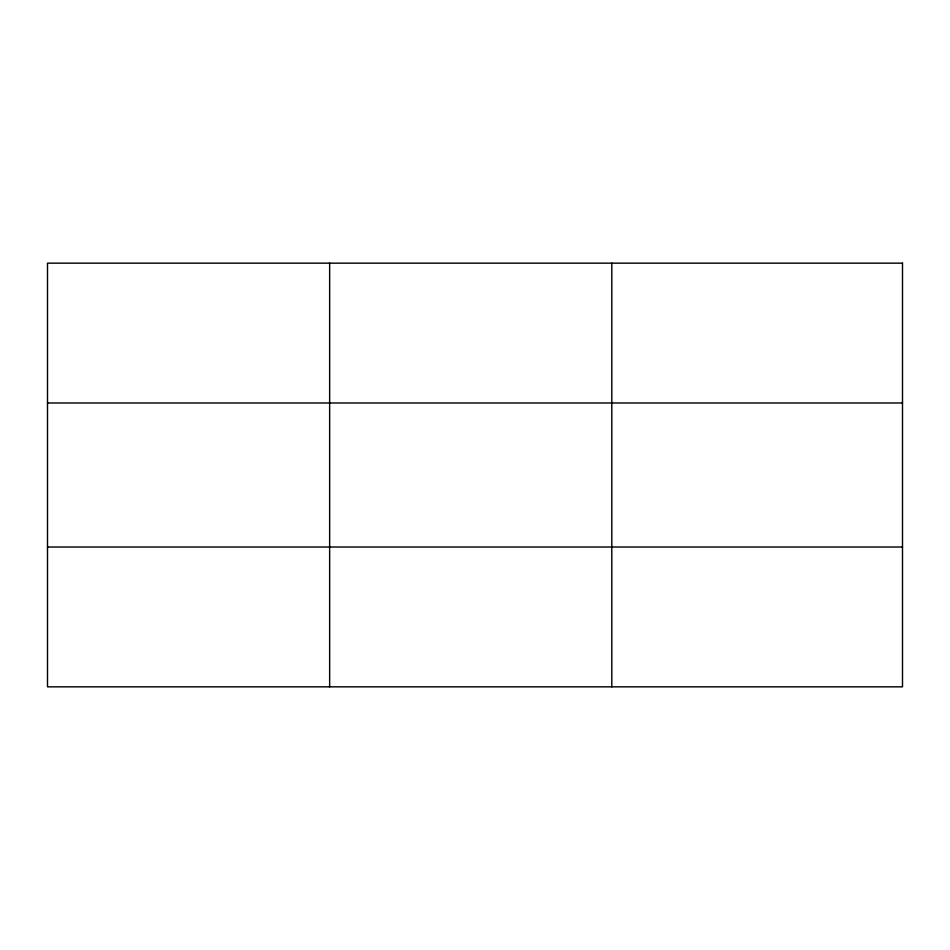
<?xml version="1.0" encoding="UTF-8"?>
<svg xmlns="http://www.w3.org/2000/svg" width="950" height="950" viewBox="0 0 950 950"><rect width="100%" height="100%" fill="white"/><g stroke="black" fill="none" stroke-linecap="round" stroke-linejoin="round"><path stroke-width="1.43" d="M329.65 686.838L329.65 263.162M611.8 686.838L611.8 263.162M47.5 402.978L902.5 402.978M47.5 547.022L902.5 547.022M902.5 263.162L902.5 686.838L47.5 686.838L47.5 263.162L902.5 263.162"/></g></svg>
